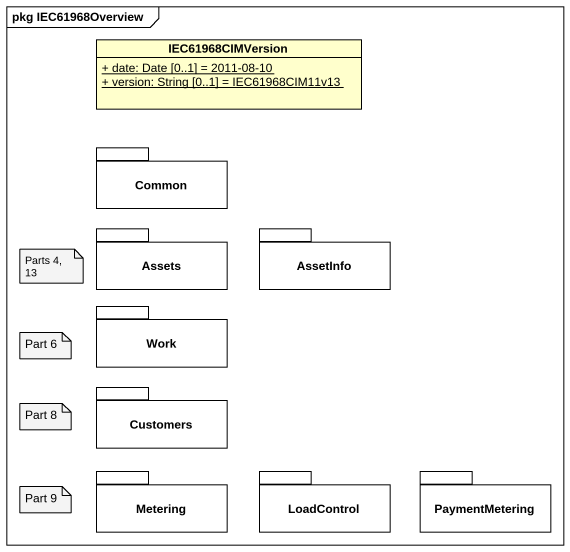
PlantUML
@startuml
mainframe pkg IEC61968Overview
hide circle
hide empty members
skinparam classAttributeIconSize 0
class IEC61968CIMVersion {
  {static} + date: Date [0..1] = 2011-08-10
  {static} + version: String [0..1] = IEC61968CIM11v13
}
package Common {
}
package Assets {
}
package AssetInfo {
}
package Work {
}
package Customers {
}
package Metering {
}
package LoadControl {
}
package PaymentMetering {
}
note as N1
  Parts 4, 13
end note
note as N2
  Part 6
end note
note as N3
  Part 8
end note
note as N4
  Part 9
end note
@enduml
